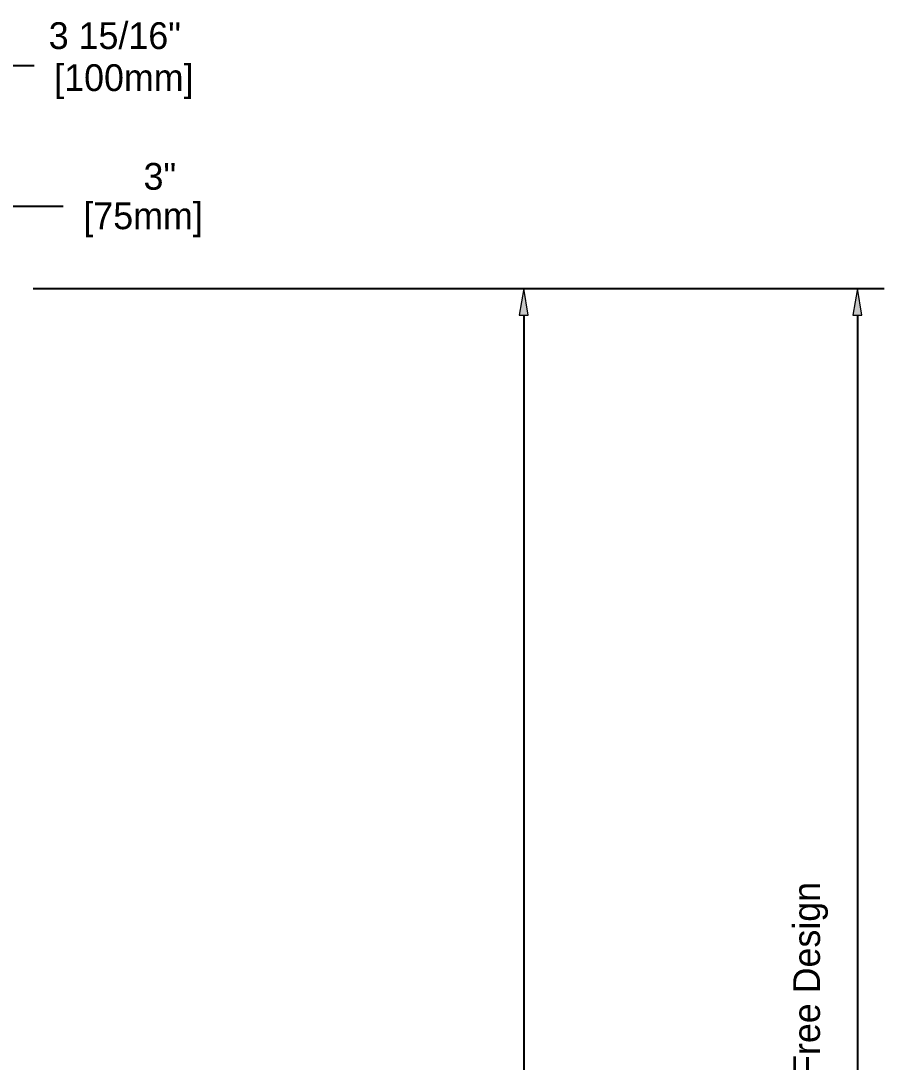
# Model space of a CAD drawing. Header units: inches. Extents: x 0 to 7.98, y 1.62 to 9.38.
# Drawn here: x 6.033 to 7.911, y 6.3 to 8.566 of the extents above; entities that cross this region are included whole.
import ezdxf

# ---------------------------------------------------------------- set-up
doc = ezdxf.new("R2010")
doc.units = ezdxf.units.IN
doc.header["$MEASUREMENT"] = 0
doc.layers.add('Layer 1', color=7, linetype='Continuous')

# ---------------------------------------------------------------- blocks, each defined once
blk = doc.blocks.new('block 562')
at = {"layer": 'Layer 1', "color": 7, "lineweight": 25, "true_color": 0xffffff}
blk.add_lwpolyline([(5.6849, 8.1164), (5.6849, 8.5276)], dxfattribs=at)
blk = doc.blocks.new('block 563')
at = {"layer": 'Layer 1', "color": 7, "lineweight": 25, "true_color": 0xffffff}
blk.add_lwpolyline([(6.0033, 8.0367), (6.0033, 8.5276)], dxfattribs=at)
blk = doc.blocks.new('block 564')
at = {"layer": 'Layer 1', "color": 7, "lineweight": 25, "true_color": 0xffffff}
blk.add_lwpolyline([(5.7432, 8.4693), (5.945, 8.4693)], dxfattribs=at)
blk = doc.blocks.new('block 565')
at = {"layer": 'Layer 1', "color": 7, "lineweight": 25, "true_color": 0xffffff}
blk.add_lwpolyline([(6.0033, 8.4693), (6.0615, 8.4693)], dxfattribs=at)
blk = doc.blocks.new('block 566')
at = {"layer": 'Layer 1', "true_color": 0xffffff}
h = blk.add_hatch(color=7, dxfattribs=at)
h.dxf.hatch_style = 2
h.paths.add_polyline_path([(5.7432, 8.479), (5.7432, 8.4596), (5.6849, 8.4693)])
at = {"layer": 'Layer 1', "lineweight": 0}
blk.add_lwpolyline([(5.7432, 8.479), (5.7432, 8.4596), (5.6849, 8.4693), (5.7432, 8.479)], dxfattribs=at)
blk = doc.blocks.new('block 567')
at = {"layer": 'Layer 1', "true_color": 0xffffff}
h = blk.add_hatch(color=7, dxfattribs=at)
h.dxf.hatch_style = 2
h.paths.add_polyline_path([(5.945, 8.479), (5.945, 8.4596), (6.0033, 8.4693)])
at = {"layer": 'Layer 1', "lineweight": 0}
blk.add_lwpolyline([(5.945, 8.479), (5.945, 8.4596), (6.0033, 8.4693), (5.945, 8.479)], dxfattribs=at)
blk = doc.blocks.new('block 568')
at = {"layer": 'Layer 1', "color": 7, "true_color": 0xffffff, "char_height": 0.058256, "attachment_point": 7}
for s, insert in [('\\fMyriad Pro|b0|i0|c0|p34;\\W1;3 15/16"', (6.0934, 8.504)), ('\\fMyriad Pro|b0|i0|c0|p34;\\W1; [100mm]', (6.0837, 8.3958))]:
    blk.add_mtext(s, dxfattribs=dict(at, insert=insert))
blk = doc.blocks.new('block 569')
at = {"layer": 'Layer 1', "color": 7, "lineweight": 25, "true_color": 0xffffff}
blk.add_lwpolyline([(5.6849, 8.0582), (5.6849, 8.0582)], dxfattribs=at)
blk = doc.blocks.new('block 570')
at = {"layer": 'Layer 1', "color": 7, "lineweight": 25, "true_color": 0xffffff}
blk.add_lwpolyline([(6.0033, 7.9784), (6.0033, 7.9784)], dxfattribs=at)
blk = doc.blocks.new('block 571')
at = {"layer": 'Layer 1', "color": 7, "lineweight": 25, "true_color": 0xffffff}
blk.add_lwpolyline([(6.0033, 8.4693), (6.0033, 8.4693)], dxfattribs=at)
blk = doc.blocks.new('block 561')
at = {"layer": 'Layer 1'}
for name in ['block 568', 'block 562', 'block 563', 'block 566', 'block 567', 'block 564', 'block 565', 'block 571', 'block 569', 'block 570']:
    blk.add_blockref(name, (0, 0), dxfattribs=at)
blk = doc.blocks.new('block 586')
at = {"layer": 'Layer 1', "color": 7, "lineweight": 25, "true_color": 0xffffff}
blk.add_lwpolyline([(5.6849, 8.1164), (5.6849, 8.2213)], dxfattribs=at)
blk = doc.blocks.new('block 587')
at = {"layer": 'Layer 1', "color": 7, "lineweight": 25, "true_color": 0xffffff}
blk.add_lwpolyline([(5.9277, 8.1099), (5.9277, 8.2213)], dxfattribs=at)
blk = doc.blocks.new('block 588')
at = {"layer": 'Layer 1', "color": 7, "lineweight": 25, "true_color": 0xffffff}
blk.add_lwpolyline([(5.7432, 8.163), (5.8694, 8.163)], dxfattribs=at)
blk = doc.blocks.new('block 589')
at = {"layer": 'Layer 1', "color": 7, "lineweight": 25, "true_color": 0xffffff}
blk.add_lwpolyline([(5.9277, 8.163), (6.1249, 8.163)], dxfattribs=at)
blk = doc.blocks.new('block 590')
at = {"layer": 'Layer 1', "true_color": 0xffffff}
h = blk.add_hatch(color=7, dxfattribs=at)
h.dxf.hatch_style = 2
h.paths.add_polyline_path([(5.7432, 8.1727), (5.7432, 8.1533), (5.6849, 8.163)])
at = {"layer": 'Layer 1', "lineweight": 0}
blk.add_lwpolyline([(5.7432, 8.1727), (5.7432, 8.1533), (5.6849, 8.163), (5.7432, 8.1727)], dxfattribs=at)
blk = doc.blocks.new('block 591')
at = {"layer": 'Layer 1', "true_color": 0xffffff}
h = blk.add_hatch(color=7, dxfattribs=at)
h.dxf.hatch_style = 2
h.paths.add_polyline_path([(5.8694, 8.1727), (5.8694, 8.1533), (5.9277, 8.163)])
at = {"layer": 'Layer 1', "lineweight": 0}
blk.add_lwpolyline([(5.8694, 8.1727), (5.8694, 8.1533), (5.9277, 8.163), (5.8694, 8.1727)], dxfattribs=at)
blk = doc.blocks.new('block 592')
at = {"layer": 'Layer 1', "color": 7, "true_color": 0xffffff, "char_height": 0.058256, "attachment_point": 7}
for s, insert in [('\\fMyriad Pro|b0|i0|c0|p34;\\W1;3"', (6.2996, 8.1977)), ('\\fMyriad Pro|b0|i0|c0|p34;\\W1; [75mm]', (6.1471, 8.0951))]:
    blk.add_mtext(s, dxfattribs=dict(at, insert=insert))
blk = doc.blocks.new('block 593')
at = {"layer": 'Layer 1', "color": 7, "lineweight": 25, "true_color": 0xffffff}
blk.add_lwpolyline([(5.6849, 8.0582), (5.6849, 8.0582)], dxfattribs=at)
blk = doc.blocks.new('block 594')
at = {"layer": 'Layer 1', "color": 7, "lineweight": 25, "true_color": 0xffffff}
blk.add_lwpolyline([(5.9277, 8.0516), (5.9277, 8.0516)], dxfattribs=at)
blk = doc.blocks.new('block 595')
at = {"layer": 'Layer 1', "color": 7, "lineweight": 25, "true_color": 0xffffff}
blk.add_lwpolyline([(5.9277, 8.163), (5.9277, 8.163)], dxfattribs=at)
blk = doc.blocks.new('block 585')
at = {"layer": 'Layer 1'}
for name in ['block 592', 'block 586', 'block 587', 'block 590', 'block 588', 'block 591', 'block 589', 'block 595', 'block 593', 'block 594']:
    blk.add_blockref(name, (0, 0), dxfattribs=at)
blk = doc.blocks.new('block 602')
at = {"layer": 'Layer 1', "color": 7, "lineweight": 25, "true_color": 0xffffff}
blk.add_lwpolyline([(6.0593, 7.9835), (7.1849, 7.9835)], dxfattribs=at)
blk = doc.blocks.new('block 604')
at = {"layer": 'Layer 1', "color": 7, "lineweight": 25, "true_color": 0xffffff}
blk.add_lwpolyline([(7.1266, 7.9252), (7.1266, 5.8551)], dxfattribs=at)
blk = doc.blocks.new('block 606')
at = {"layer": 'Layer 1', "true_color": 0xffffff}
h = blk.add_hatch(color=7, dxfattribs=at)
h.dxf.hatch_style = 2
h.paths.add_polyline_path([(7.1169, 7.9252), (7.1363, 7.9252), (7.1266, 7.9835)])
at = {"layer": 'Layer 1', "lineweight": 0}
blk.add_lwpolyline([(7.1169, 7.9252), (7.1363, 7.9252), (7.1266, 7.9835), (7.1169, 7.9252)], dxfattribs=at)
blk = doc.blocks.new('block 601')
at = {"layer": 'Layer 1'}
for name in ['block 602', 'block 606', 'block 604']:
    blk.add_blockref(name, (0, 0), dxfattribs=at)
blk = doc.blocks.new('block 625')
at = {"layer": 'Layer 1', "color": 7, "lineweight": 25, "true_color": 0xffffff}
blk.add_lwpolyline([(6.0593, 7.9835), (7.9106, 7.9835)], dxfattribs=at)
blk = doc.blocks.new('block 627')
at = {"layer": 'Layer 1', "color": 7, "lineweight": 25, "true_color": 0xffffff}
blk.add_lwpolyline([(7.8524, 7.9252), (7.8524, 3.7467)], dxfattribs=at)
blk = doc.blocks.new('block 628')
at = {"layer": 'Layer 1', "true_color": 0xffffff}
h = blk.add_hatch(color=7, dxfattribs=at)
h.dxf.hatch_style = 2
h.paths.add_polyline_path([(7.8427, 7.9252), (7.8621, 7.9252), (7.8524, 7.9835)])
at = {"layer": 'Layer 1', "lineweight": 0}
blk.add_lwpolyline([(7.8427, 7.9252), (7.8621, 7.9252), (7.8524, 7.9835), (7.8427, 7.9252)], dxfattribs=at)
blk = doc.blocks.new('block 630')
at = {"layer": 'Layer 1', "color": 7, "true_color": 0xffffff, "insert": (7.7886, 4.4145), "char_height": 0.058256, "attachment_point": 7, "rotation": 90}
blk.add_mtext('\\fMyriad Pro|b0|i0|c0|p34;\\W1;Recommended Nounting Height Off Floor For Barrier-Free Design', dxfattribs=at)

msp = doc.modelspace()

# ---------------------------------------------------------------- block references
at = {"layer": 'Layer 1'}
for name in ['block 561', 'block 585', 'block 601', 'block 625', 'block 628', 'block 627', 'block 630']:
    msp.add_blockref(name, (0, 0), dxfattribs=at)

doc.saveas('drawing.dxf')
